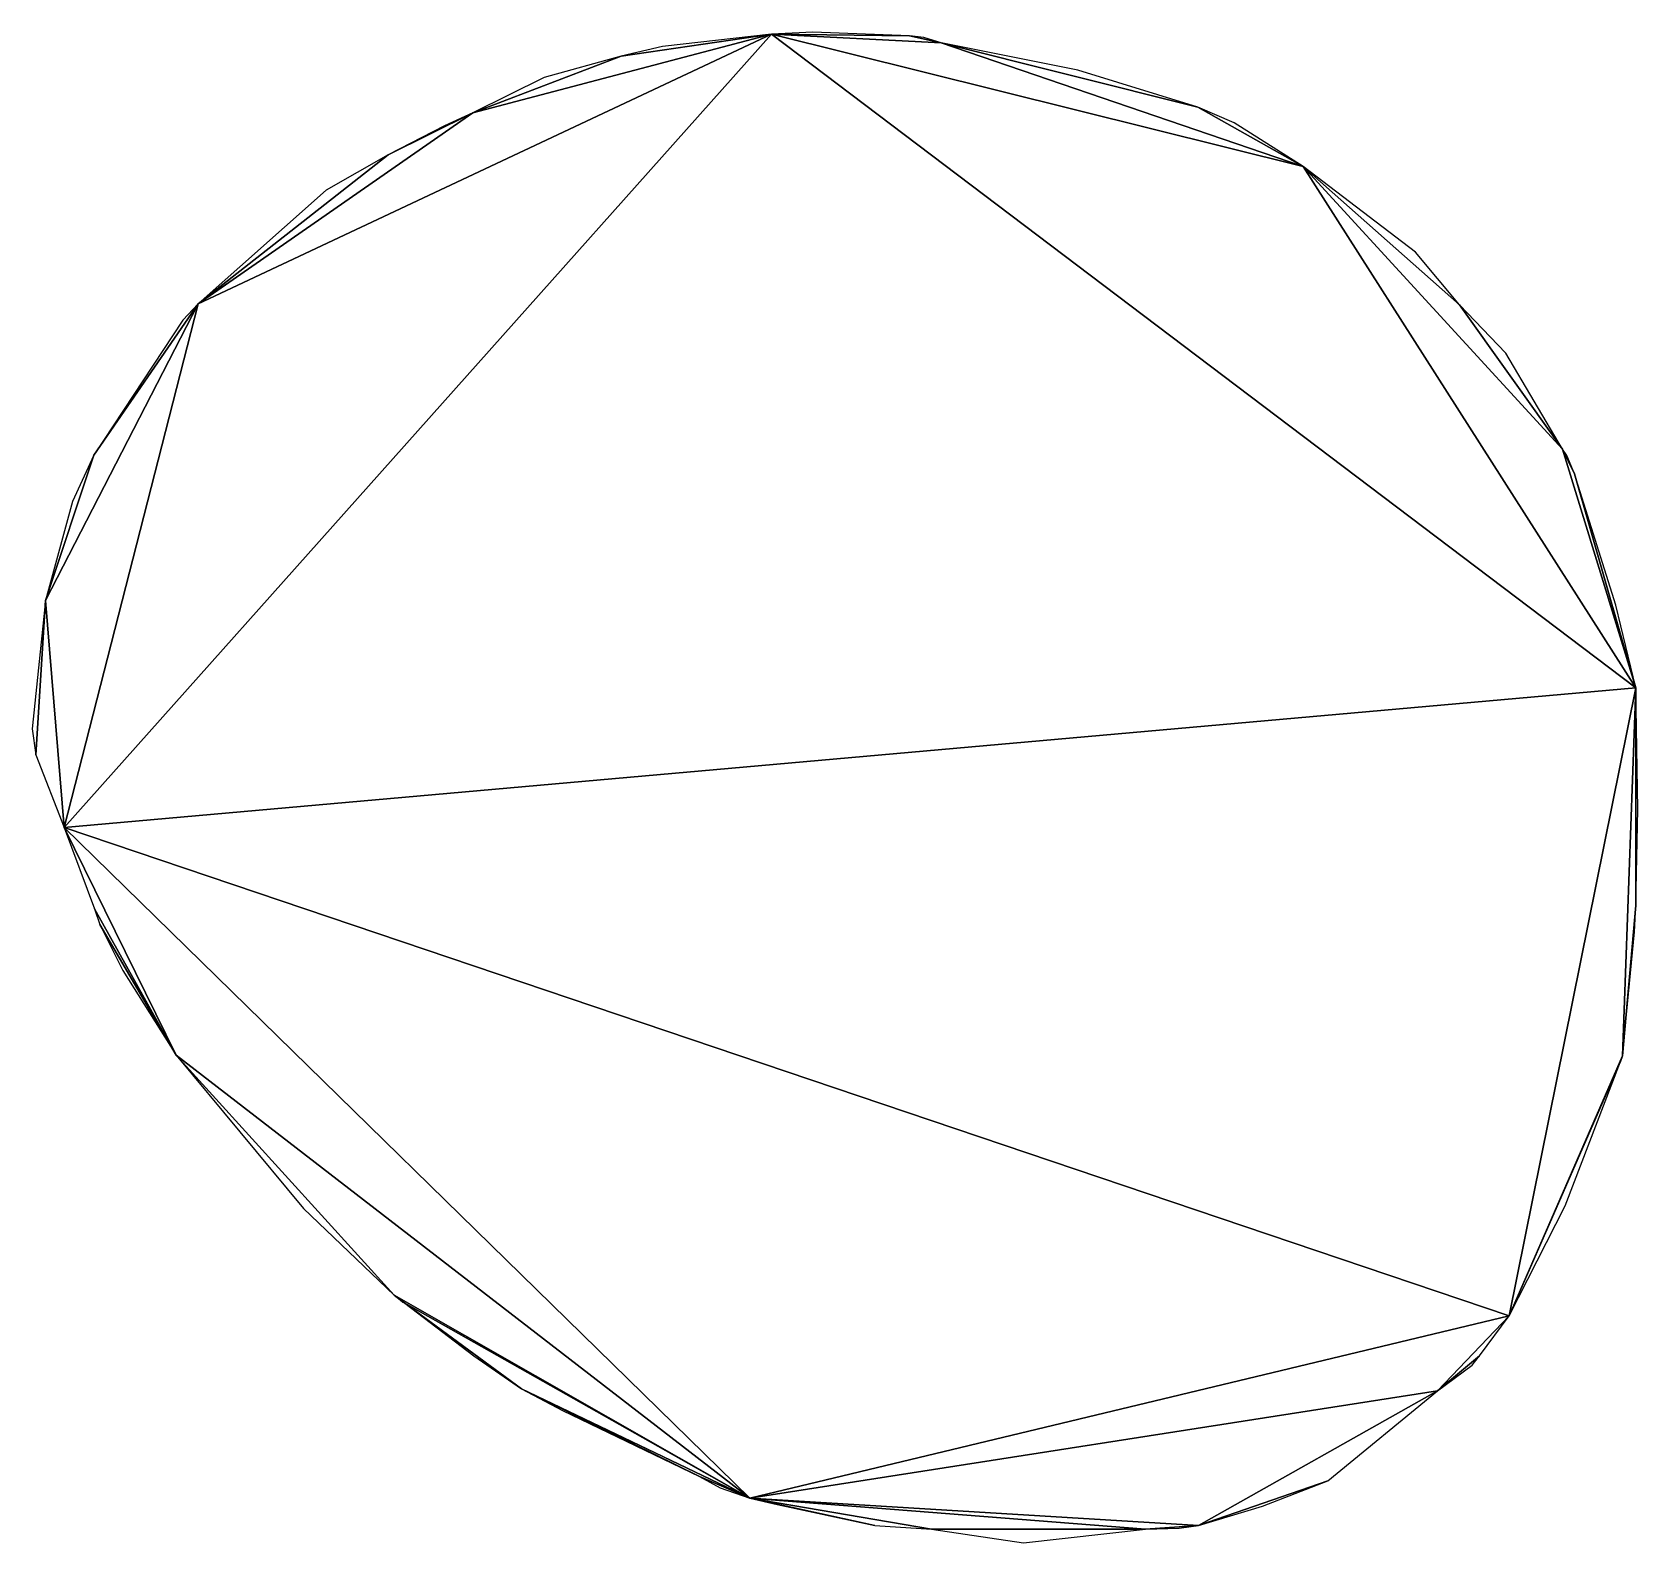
# Model space of a CAD drawing. Extents: x -38 to 55.8, y -11.9 to 37.5.
# Drawn here: x -37.99 to -29.39, y 29.4 to 37.49 of the extents above.
import ezdxf

# ---------------------------------------------------------------- set-up
doc = ezdxf.new("R2010")
doc.units = 0

msp = doc.modelspace()

# ---------------------------------------------------------------- linework, layer by layer
for points in [[(-34.0267, 37.4819, 164), (-37.0989, 36.038, 164), (-37.8153, 33.231, 164)], [(-29.3966, 33.9799, 164), (-34.0267, 37.4819, 164), (-37.8153, 33.231, 164)], [(-34.0267, 37.4819, 164), (-35.6271, 37.0614, 164), (-37.0989, 36.038, 164)], [(-34.0267, 37.4819, 164), (-34.8333, 37.3648, 164), (-35.6271, 37.0614, 164)], [(-34.0267, 37.4819, 164), (-34.6105, 37.4169, 164), (-34.8333, 37.3648, 164)], [(-33.2874, 37.4739, 164), (-33.8055, 37.4938, 164), (-34.0267, 37.4819, 164)], [(-33.1188, 37.4368, 164), (-33.2874, 37.4739, 164), (-34.0267, 37.4819, 164)], [(-31.1792, 36.7741, 164), (-33.1188, 37.4368, 164), (-34.0267, 37.4819, 164)], [(-29.3966, 33.9799, 164), (-31.1792, 36.7741, 164), (-34.0267, 37.4819, 164)], [(-33.1188, 37.4368, 164), (-33.2107, 37.464, 164), (-33.2874, 37.4739, 164)], [(-31.744, 37.0919, 164), (-32.387, 37.2895, 164), (-33.1188, 37.4368, 164)], [(-31.1792, 36.7741, 164), (-31.744, 37.0919, 164), (-33.1188, 37.4368, 164)], [(-34.8333, 37.3648, 164), (-35.2455, 37.2508, 164), (-35.6271, 37.0614, 164)], [(-31.1792, 36.7741, 164), (-31.5497, 37.0071, 164), (-31.744, 37.0919, 164)], [(-35.6271, 37.0614, 164), (-36.0808, 36.8359, 164), (-37.0989, 36.038, 164)], [(-35.6271, 37.0614, 164), (-35.7791, 36.9909, 164), (-36.0808, 36.8359, 164)], [(-36.0808, 36.8359, 164), (-36.4131, 36.6469, 164), (-37.0989, 36.038, 164)], [(-30.3418, 36.0314, 164), (-30.5782, 36.3149, 164), (-31.1792, 36.7741, 164)], [(-29.7895, 35.2582, 164), (-30.3418, 36.0314, 164), (-31.1792, 36.7741, 164)], [(-29.3966, 33.9799, 164), (-29.7895, 35.2582, 164), (-31.1792, 36.7741, 164)], [(-37.0989, 36.038, 164), (-37.6563, 35.2268, 164), (-37.9162, 34.4475, 164)], [(-37.0989, 36.038, 164), (-37.9162, 34.4475, 164), (-37.8153, 33.231, 164)], [(-37.0989, 36.038, 164), (-37.1796, 35.9495, 164), (-37.6563, 35.2268, 164)], [(-29.7895, 35.2582, 164), (-30.0941, 35.7738, 164), (-30.3418, 36.0314, 164)], [(-37.6563, 35.2268, 164), (-37.7716, 34.9779, 164), (-37.9162, 34.4475, 164)], [(-29.7255, 35.126, 164), (-29.7669, 35.224, 164), (-29.7895, 35.2582, 164)], [(-29.3966, 33.9799, 164), (-29.7255, 35.126, 164), (-29.7895, 35.2582, 164)], [(-29.3966, 33.9799, 164), (-29.5039, 34.4223, 164), (-29.7255, 35.126, 164)], [(-37.9162, 34.4475, 164), (-37.9877, 33.7605, 164), (-37.9682, 33.6204, 164)], [(-37.9162, 34.4475, 164), (-37.9682, 33.6204, 164), (-37.8153, 33.231, 164)], [(-37.8153, 33.231, 164), (-30.076, 30.6136, 164), (-29.3966, 33.9799, 164)], [(-30.076, 30.6136, 164), (-29.4693, 32.0086, 164), (-29.3966, 33.9799, 164)], [(-29.4693, 32.0086, 164), (-29.3981, 32.8131, 164), (-29.3966, 33.9799, 164)], [(-29.3981, 32.8131, 164), (-29.3864, 33.3297, 164), (-29.3966, 33.9799, 164)], [(-37.8153, 33.231, 164), (-37.6534, 32.7947, 164), (-37.2168, 32.0108, 164)], [(-37.8153, 33.231, 164), (-37.2168, 32.0108, 164), (-34.1429, 29.6379, 164)], [(-37.8153, 33.231, 164), (-34.1429, 29.6379, 164), (-30.076, 30.6136, 164)], [(-37.6534, 32.7947, 164), (-37.6257, 32.7119, 164), (-37.2168, 32.0108, 164)], [(-29.4693, 32.0086, 164), (-29.4037, 32.6731, 164), (-29.3981, 32.8131, 164)], [(-37.6257, 32.7119, 164), (-37.5022, 32.4643, 164), (-37.2168, 32.0108, 164)], [(-37.2168, 32.0108, 164), (-36.534, 31.1892, 164), (-36.0485, 30.7245, 164)], [(-37.2168, 32.0108, 164), (-36.0485, 30.7245, 164), (-34.1429, 29.6379, 164)], [(-30.076, 30.6136, 164), (-29.4793, 31.9777, 164), (-29.4693, 32.0086, 164)], [(-29.4793, 31.9777, 164), (-29.4698, 32.005, 164), (-29.4693, 32.0086, 164)], [(-30.076, 30.6136, 164), (-29.7766, 31.2041, 164), (-29.4793, 31.9777, 164)], [(-36.0485, 30.7245, 164), (-36.0171, 30.6995, 164), (-35.9919, 30.6821, 164)], [(-36.0485, 30.7245, 164), (-35.9919, 30.6821, 164), (-34.1429, 29.6379, 164)], [(-36.0171, 30.6995, 164), (-36.0013, 30.6882, 164), (-35.9919, 30.6821, 164)], [(-35.9919, 30.6821, 164), (-35.6212, 30.3995, 164), (-35.3658, 30.2225, 164)], [(-35.9919, 30.6821, 164), (-35.3658, 30.2225, 164), (-34.1429, 29.6379, 164)], [(-34.1429, 29.6379, 164), (-30.4593, 30.2131, 164), (-30.076, 30.6136, 164)], [(-30.4593, 30.2131, 164), (-30.2341, 30.3995, 164), (-30.076, 30.6136, 164)], [(-30.4593, 30.2131, 164), (-30.2748, 30.3508, 164), (-30.2341, 30.3995, 164)], [(-35.3658, 30.2225, 164), (-35.1463, 30.1066, 164), (-34.4137, 29.7532, 164)], [(-35.3658, 30.2225, 164), (-34.4137, 29.7532, 164), (-34.1429, 29.6379, 164)], [(-34.1429, 29.6379, 164), (-31.7402, 29.4908, 164), (-30.4593, 30.2131, 164)], [(-31.7402, 29.4908, 164), (-31.0467, 29.7302, 164), (-30.4593, 30.2131, 164)], [(-34.4137, 29.7532, 164), (-34.3021, 29.6926, 164), (-34.1429, 29.6379, 164)], [(-31.7402, 29.4908, 164), (-31.3979, 29.5945, 164), (-31.0467, 29.7302, 164)], [(-34.1429, 29.6379, 164), (-33.9973, 29.6027, 164), (-33.4744, 29.4917, 164)], [(-34.1429, 29.6379, 164), (-33.4744, 29.4917, 164), (-33.1693, 29.472, 164)], [(-34.1429, 29.6379, 164), (-33.1693, 29.472, 164), (-32.0235, 29.4714, 164)], [(-34.1429, 29.6379, 164), (-32.0235, 29.4714, 164), (-31.7402, 29.4908, 164)], [(-33.1693, 29.472, 164), (-32.6779, 29.3976, 164), (-32.0235, 29.4714, 164)], [(-32.0235, 29.4714, 164), (-31.8438, 29.4762, 164), (-31.7402, 29.4908, 164)]]:
    msp.add_3dface(points)

doc.saveas('drawing.dxf')
